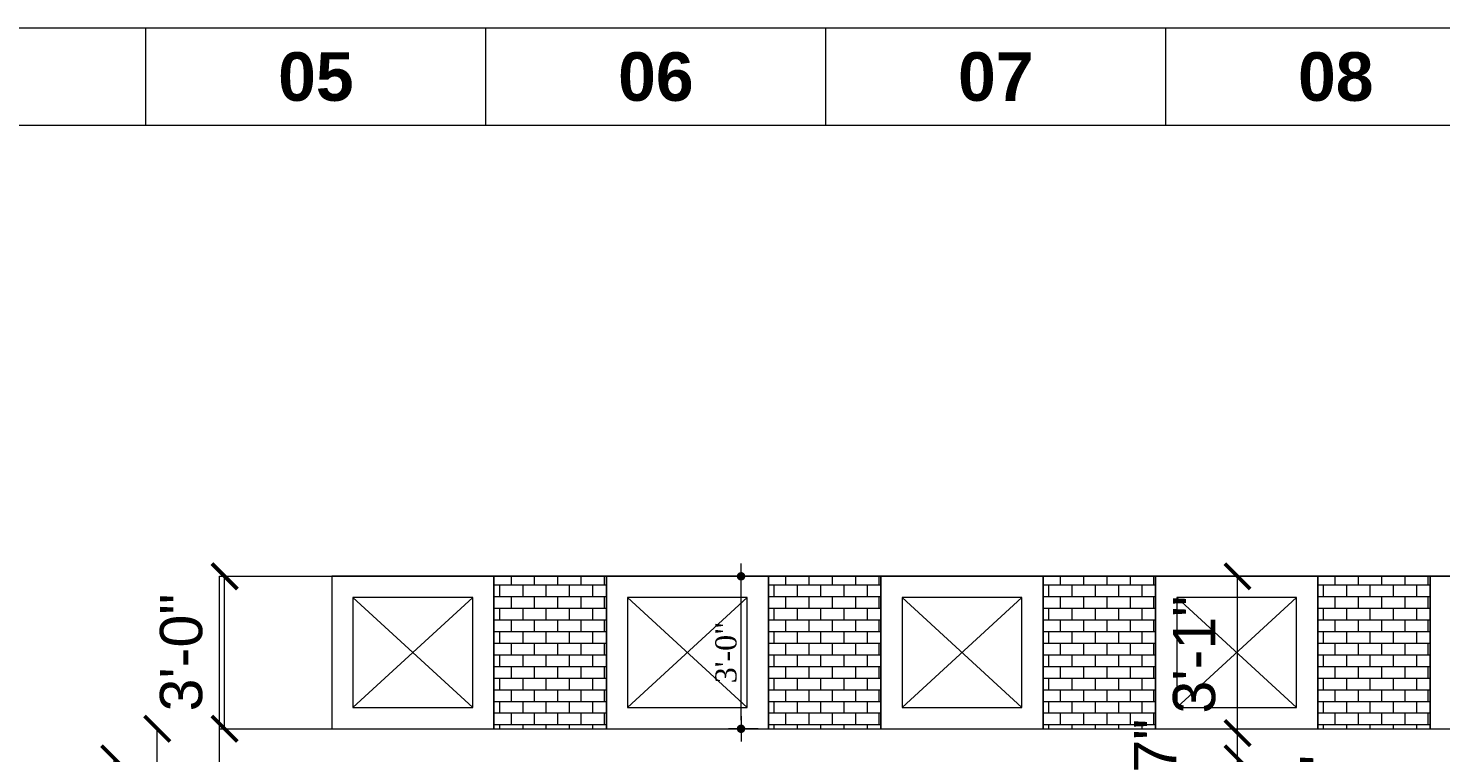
# Model space of a CAD drawing. Header units: inches. Extents: x -98933 to 1585249, y -3352739 to 192771.
# Drawn here: x 60124.3 to 60457.9, y 50496.1 to 50667.2 of the extents above; entities that cross this region are included whole.
import ezdxf

# ---------------------------------------------------------------- set-up
doc = ezdxf.new("R2010")
doc.units = ezdxf.units.IN
doc.header["$MEASUREMENT"] = 0
doc.header["$PDMODE"] = 35
doc.layers.get('0').update_dxf_attribs({"lineweight": 0})
doc.layers.get('Defpoints').update_dxf_attribs({"lineweight": 0})
for name, color, linetype, lineweight in [('DIM_WORKING', 7, 'Continuous', 0), ('FURNITURE', 144, 'Continuous', 0), ('HATCH', 252, 'Continuous', 0), ('Inline', 7, 'Continuous', 0), ('Layer1', 134, 'Continuous', 0), ('Outline', 7, 'Continuous', 0), ('Scale', 7, 'Continuous', 0), ('Scale_Text', 7, 'Continuous', 0), ('Titelblk', 7, 'Continuous', 25), ('TITLE', 7, 'Continuous', 20)]:
    doc.layers.add(name, color=color, linetype=linetype, lineweight=lineweight)
doc.styles.add('10IN', font='arial.ttf', dxfattribs={"height": 10})
doc.styles.add('REG', font='times.ttf')
doc.styles.get("Standard").update_dxf_attribs({"font": 'arialbd.ttf', "height": 24})
doc.styles.add('SX', font='arial.ttf')
doc.dimstyles.new('Dim-Pres', dxfattribs={"dimtxt": 5.5, "dimasz": 2, "dimexe": 1.5, "dimexo": 1.5, "dimgap": 1, "dimtad": 3, "dimdec": 0, "dimzin": 3, "dimdsep": 46, "dimlunit": 4, "dimtxsty": 'REG', "dimblk": 'point', "dimcen": 2, "dimclrd": 256, "dimclre": 256, "dimclrt": 7, "dimadec": 0, "dimazin": 0, "dimtfac": 0.75, "dimtdec": 0, "dimtmove": 1, "dimatfit": 3, "dimldrblk": 'point', "dimfxl": 0, "dimtolj": 1, "dimtzin": 0, "dimlwd": -1, "dimlwe": -1, "dimarcsym": 1})
doc.dimstyles.new('DIM1', dxfattribs={"dimtxt": 15, "dimasz": 24, "dimexe": 0, "dimexo": 0, "dimgap": 20, "dimtad": 0, "dimdec": 0, "dimzin": 3, "dimdsep": 46, "dimlunit": 3, "dimtxsty": 'SX', "dimblk": 'OPEN30', "dimcen": 0, "dimse1": 1, "dimse2": 1, "dimclrd": 256, "dimclrt": 2, "dimadec": 0, "dimazin": 0, "dimtfac": 1, "dimtdec": 0, "dimtmove": 2, "dimatfit": 0, "dimldrblk": 'OPEN30', "dimfxl": 1, "dimtvp": 1, "dimtolj": 1, "dimtzin": 3, "dimlwd": -1, "dimarcsym": 0})

# ---------------------------------------------------------------- blocks, each defined once
blk = doc.blocks.new('_ArchTick')
at = {"color": 0, "linetype": 'ByBlock', "const_width": 0.15}
blk.add_lwpolyline([(-0.5, -0.5), (0.5, 0.5)], dxfattribs=at)
blk = doc.blocks.new('*D576')
at = {"layer": 'Defpoints', "color": 0, "ltscale": 30, "transparency": 16777216}
for p in [(60169.45, 50537.77), (60170.7, 50537.77), (60169.45, 50501.77)]:
    blk.add_point(p, dxfattribs=at)
at = {"layer": 'DIM_WORKING', "ltscale": 30, "transparency": 16777216}
blk.add_line((60170.7, 50501.77), (60170.7, 50537.77), dxfattribs=at)
at = {"layer": 'DIM_WORKING', "ltscale": 30, "transparency": 16777216, "xscale": 6, "yscale": 6, "zscale": 6}
for p, rotation in [((60170.7, 50537.77), 90), ((60170.7, 50501.77), 270)]:
    blk.add_blockref('_ArchTick', p, dxfattribs=dict(at, rotation=rotation))
at = {"layer": 'DIM_WORKING', "ltscale": 30, "transparency": 16777216, "insert": (60160.48, 50519.77), "char_height": 10, "attachment_point": 5, "rotation": 90, "style": '10IN'}
blk.add_mtext('\\A1;3\'-0"', dxfattribs=at)
blk = doc.blocks.new('*D578')
at = {"layer": 'Defpoints', "color": 0, "ltscale": 30, "transparency": 16777216}
for p in [(60144.63, 50494.77), (60178.51, 50494.77), (60178.51, 50374.77)]:
    blk.add_point(p, dxfattribs=at)
at = {"layer": 'DIM_WORKING', "ltscale": 30, "transparency": 16777216}
blk.add_line((60144.63, 50374.77), (60144.63, 50494.77), dxfattribs=at)
at = {"layer": 'DIM_WORKING', "ltscale": 30, "transparency": 16777216, "xscale": 6, "yscale": 6, "zscale": 6}
for p, rotation in [((60144.63, 50494.77), 90), ((60144.63, 50374.77), 270)]:
    blk.add_blockref('_ArchTick', p, dxfattribs=dict(at, rotation=rotation))
at = {"layer": 'DIM_WORKING', "ltscale": 30, "transparency": 16777216, "insert": (60134.42, 50434.77), "char_height": 10, "attachment_point": 5, "rotation": 90, "style": '10IN'}
blk.add_mtext('\\A1;10\'-0"', dxfattribs=at)
blk = doc.blocks.new('*D601')
at = {"layer": 'Defpoints', "color": 0, "ltscale": 30, "transparency": 16777216}
for p in [(60392.95, 50494.77), (60409.92, 50494.77), (60392.95, 50460.77)]:
    blk.add_point(p, dxfattribs=at)
at = {"layer": 'DIM_WORKING', "ltscale": 30, "transparency": 16777216}
for p, q in [((60409.92, 50494.77), (60409.92, 50500.77)), ((60409.92, 50460.77), (60409.92, 50494.77)), ((60409.92, 50460.77), (60409.92, 50454.77))]:
    blk.add_line(p, q, dxfattribs=at)
at = {"layer": 'DIM_WORKING', "ltscale": 30, "transparency": 16777216, "xscale": 6, "yscale": 6, "zscale": 6}
for p, rotation in [((60409.92, 50494.77), 270), ((60409.92, 50460.77), 90)]:
    blk.add_blockref('_ArchTick', p, dxfattribs=dict(at, rotation=rotation))
at = {"layer": 'DIM_WORKING', "ltscale": 30, "transparency": 16777216, "insert": (60429.73, 50477.77), "char_height": 10, "attachment_point": 5, "rotation": 90, "style": '10IN'}
blk.add_mtext('\\A1;2\'-10"', dxfattribs=at)
blk = doc.blocks.new('*D602')
at = {"layer": 'Defpoints', "color": 0, "ltscale": 30, "transparency": 16777216}
for p in [(60409.92, 50500.77), (60409.92, 50500.77), (60392.95, 50494.77)]:
    blk.add_point(p, dxfattribs=at)
at = {"layer": 'DIM_WORKING', "ltscale": 30, "transparency": 16777216}
for p, q in [((60409.92, 50500.77), (60409.92, 50506.77)), ((60409.92, 50494.77), (60409.92, 50500.77)), ((60409.92, 50494.77), (60409.92, 50488.77))]:
    blk.add_line(p, q, dxfattribs=at)
at = {"layer": 'DIM_WORKING', "ltscale": 30, "transparency": 16777216, "xscale": 6, "yscale": 6, "zscale": 6}
for p, rotation in [((60409.92, 50500.77), 270), ((60409.92, 50494.77), 90)]:
    blk.add_blockref('_ArchTick', p, dxfattribs=dict(at, rotation=rotation))
at = {"layer": 'DIM_WORKING', "ltscale": 30, "transparency": 16777216, "insert": (60390.42, 50497.77), "char_height": 10, "attachment_point": 5, "rotation": 90, "style": '10IN'}
blk.add_mtext('\\A1;7"', dxfattribs=at)
blk = doc.blocks.new('*D603')
at = {"layer": 'Defpoints', "color": 0, "ltscale": 30, "transparency": 16777216}
for p in [(60409.7, 50537.77), (60409.92, 50537.77), (60409.92, 50500.77)]:
    blk.add_point(p, dxfattribs=at)
at = {"layer": 'DIM_WORKING', "ltscale": 30, "transparency": 16777216}
blk.add_line((60409.92, 50500.77), (60409.92, 50537.77), dxfattribs=at)
at = {"layer": 'DIM_WORKING', "ltscale": 30, "transparency": 16777216, "xscale": 6, "yscale": 6, "zscale": 6}
for p, rotation in [((60409.92, 50537.77), 90), ((60409.92, 50500.77), 270)]:
    blk.add_blockref('_ArchTick', p, dxfattribs=dict(at, rotation=rotation))
at = {"layer": 'DIM_WORKING', "ltscale": 30, "transparency": 16777216, "insert": (60399.7, 50519.27), "char_height": 10, "attachment_point": 5, "rotation": 90, "style": '10IN'}
blk.add_mtext('\\A1;3\'-1"', dxfattribs=at)
blk = doc.blocks.new('PAGE')
at = {"layer": 'Inline', "color": 252, "lineweight": 15}
blk.add_lwpolyline([(178051640.63, 22656441.11), (178051640.63, 22657235.79), (178050505.36, 22657235.79), (178050505.36, 22656441.11)], close=True, dxfattribs=at)
at = {"layer": 'Outline', "color": 252, "lineweight": 15}
blk.add_line((178051662.57, 22657252.66), (178050483.42, 22657252.66), dxfattribs=at)
at = {"layer": 'Scale', "color": 252, "lineweight": 9}
for p, q in [((178050719.01, 22657235.79), (178050719.01, 22657252.66)), ((178050778.01, 22657235.79), (178050778.01, 22657252.66)), ((178050837.01, 22657235.79), (178050837.01, 22657252.66)), ((178050896, 22657235.79), (178050896, 22657252.66))]:
    blk.add_line(p, q, dxfattribs=at)
at = {"layer": 'Scale_Text', "color": 252, "lineweight": 13, "char_height": 8.435, "width": 2.5102, "attachment_point": 5}
for s, insert in [('05', (178050748.51, 22657244.22)), ('06', (178050807.51, 22657244.22)), ('07', (178050866.5, 22657244.22)), ('08', (178050925.5, 22657244.22))]:
    blk.add_mtext(s, dxfattribs=dict(at, insert=insert))
blk = doc.blocks.new('Title')
at = {"layer": 'Titelblk', "color": 3, "linetype": 'Continuous', "lineweight": 0, "xscale": 3.014611567961765, "yscale": 3.014611567959946, "zscale": 3.014611567966516}
blk.add_blockref('PAGE', (-536855255.83, -68388223.96), dxfattribs=at)
blk = doc.blocks.new('dot')
at = {"color": 4}
for p, q in [((-1.5, 0), (1.5, 0)), ((0, 1.5), (0, -1.5))]:
    blk.add_line(p, q, dxfattribs=at)
at = {"color": 6, "const_width": 0.5}
blk.add_lwpolyline([(-0.25, 0, 1), (0.25, 0, 1)], format="xyb", close=True, dxfattribs=at)
blk = doc.blocks.new('point')
blk.add_blockref('dot', (0, 0))
blk = doc.blocks.new('*D659')
at = {"layer": 'Defpoints', "color": 0, "ltscale": 30, "transparency": 16777216}
for p in [(60292.66, 50537.77), (60299.14, 50537.77), (60299.14, 50501.77)]:
    blk.add_point(p, dxfattribs=at)
at = {"layer": 'Layer1', "ltscale": 30, "transparency": 16777216}
for p, q in [((60296.66, 50537.77), (60291.16, 50537.77)), ((60292.66, 50503.77), (60292.66, 50535.77)), ((60296.66, 50501.77), (60291.16, 50501.77))]:
    blk.add_line(p, q, dxfattribs=at)
at = {"layer": 'Layer1', "ltscale": 30, "transparency": 16777216, "xscale": 2, "yscale": 2, "zscale": 2}
for p, rotation in [((60292.66, 50537.77), 90), ((60292.66, 50501.77), 270)]:
    blk.add_blockref('point', p, dxfattribs=dict(at, rotation=rotation))
at = {"layer": 'Layer1', "color": 7, "ltscale": 30, "transparency": 16777216, "insert": (60289.12, 50519.77), "char_height": 5, "attachment_point": 5, "rotation": 90, "style": 'REG'}
blk.add_mtext('\\A1;3\'-0"', dxfattribs=at)
blk = doc.blocks.new('*D771')
at = {"layer": 'Defpoints', "color": 0, "ltscale": 30, "transparency": 16777216}
for p in [(60154.77, 50501.77), (60169.45, 50501.77), (60183.45, 49727.77)]:
    blk.add_point(p, dxfattribs=at)
at = {"layer": 'DIM_WORKING', "ltscale": 30, "transparency": 16777216}
blk.add_line((60154.77, 49727.77), (60154.77, 50501.77), dxfattribs=at)
at = {"layer": 'DIM_WORKING', "ltscale": 30, "transparency": 16777216, "xscale": 6, "yscale": 6, "zscale": 6}
for p, rotation in [((60154.77, 50501.77), 90), ((60154.77, 49727.77), 270)]:
    blk.add_blockref('_ArchTick', p, dxfattribs=dict(at, rotation=rotation))
at = {"layer": 'DIM_WORKING', "ltscale": 30, "transparency": 16777216, "insert": (60144.56, 50114.77), "char_height": 10, "attachment_point": 5, "rotation": 90, "style": '10IN'}
blk.add_mtext('\\A1;64\'-6"', dxfattribs=at)

msp = doc.modelspace()

# ---------------------------------------------------------------- hatches: boundary and pattern name
at = {"layer": 'DIM_WORKING', "ltscale": 30}
h = msp.add_hatch(dxfattribs=at)
h.set_pattern_fill('BRICK', color=256, scale=11, style=0)
h.set_pattern_definition([(0, (53663.1613, 49988.4958), (0, 2.75), []), (90, (53663.1613, 49988.496), (-5.5, 3e-16), [2.75, -2.75]), (90, (53665.9113, 49988.496), (-5.5, 3e-16), [-2.75, 2.75])])
h.paths.add_polyline_path([(60234.3, 50537.77), (60234.3, 50501.77), (60260.85, 50501.77), (60260.85, 50537.77)])
h = msp.add_hatch(dxfattribs=at)
h.set_pattern_fill('BRICK', color=256, scale=11, style=0)
h.set_pattern_definition([(0, (53728.0103, 49988.4958), (0, 2.75), []), (90, (53728.0103, 49988.496), (-5.5, 3e-16), [2.75, -2.75]), (90, (53730.7603, 49988.496), (-5.5, 3e-16), [-2.75, 2.75])])
h.paths.add_polyline_path([(60325.7, 50537.77), (60299.14, 50537.77), (60299.14, 50501.77), (60325.7, 50501.77)])
h = msp.add_hatch(dxfattribs=at)
h.set_pattern_fill('BRICK', color=256, scale=11, style=0)
h.set_pattern_definition([(0, (53792.8593, 49988.4958), (0, 2.75), []), (90, (53792.8593, 49988.496), (-5.5, 3e-16), [2.75, -2.75]), (90, (53795.6093, 49988.496), (-5.5, 3e-16), [-2.75, 2.75])])
h.paths.add_polyline_path([(60390.55, 50537.77), (60363.99, 50537.77), (60363.99, 50501.77), (60390.55, 50501.77)])
h = msp.add_hatch(dxfattribs=at)
h.set_pattern_fill('BRICK', color=256, scale=11, style=0)
h.set_pattern_definition([(0, (53857.7083, 49988.4958), (0, 2.75), []), (90, (53857.7083, 49988.496), (-5.5, 3e-16), [2.75, -2.75]), (90, (53860.4583, 49988.496), (-5.5, 3e-16), [-2.75, 2.75])])
h.paths.add_polyline_path([(60455.4, 50537.77), (60428.84, 50537.77), (60428.84, 50501.77), (60455.4, 50501.77)])

# ---------------------------------------------------------------- linework, layer by layer
msp.add_line((60169.45, 50501.77), (60169.45, 50537.77), dxfattribs=at)
for points in [[(60169.45, 50537.77), (60754.2, 50537.77)], [(60169.45, 50501.77), (60782.45, 50501.77)]]:
    msp.add_lwpolyline(points, dxfattribs=at)
for points in [[(60260.85, 50537.77), (60234.3, 50537.77), (60234.3, 50501.77), (60260.85, 50501.77)], [(60325.7, 50537.77), (60299.14, 50537.77), (60299.14, 50501.77), (60325.7, 50501.77)], [(60390.55, 50537.77), (60363.99, 50537.77), (60363.99, 50501.77), (60390.55, 50501.77)], [(60455.4, 50537.77), (60428.84, 50537.77), (60428.84, 50501.77), (60455.4, 50501.77)]]:
    msp.add_lwpolyline(points, close=True, dxfattribs=at)
at = {"layer": 'FURNITURE', "ltscale": 30}
for p, q in [((60229.3, 50532.77), (60201, 50506.77)), ((60201, 50532.77), (60229.3, 50506.77)), ((60294.14, 50532.77), (60265.85, 50506.77)), ((60265.85, 50532.77), (60294.14, 50506.77)), ((60358.99, 50532.77), (60330.7, 50506.77)), ((60330.7, 50532.77), (60358.99, 50506.77)), ((60423.84, 50532.77), (60395.55, 50506.77)), ((60395.55, 50532.77), (60423.84, 50506.77))]:
    msp.add_line(p, q, dxfattribs=at)
for points in [[(60234.3, 50537.77), (60196, 50537.77), (60196, 50501.77), (60234.3, 50501.77)], [(60299.14, 50537.77), (60260.85, 50537.77), (60260.85, 50501.77), (60299.14, 50501.77)], [(60363.99, 50537.77), (60325.7, 50537.77), (60325.7, 50501.77), (60363.99, 50501.77)], [(60428.84, 50537.77), (60390.55, 50537.77), (60390.55, 50501.77), (60428.84, 50501.77)], [(60493.69, 50537.77), (60455.4, 50537.77), (60455.4, 50501.77), (60493.69, 50501.77)], [(60229.3, 50532.77), (60201, 50532.77), (60201, 50506.77), (60229.3, 50506.77)], [(60294.14, 50532.77), (60265.85, 50532.77), (60265.85, 50506.77), (60294.14, 50506.77)], [(60358.99, 50532.77), (60330.7, 50532.77), (60330.7, 50506.77), (60358.99, 50506.77)], [(60423.84, 50532.77), (60395.55, 50532.77), (60395.55, 50506.77), (60423.84, 50506.77)]]:
    msp.add_lwpolyline(points, close=True, dxfattribs=at)
at = {"layer": 'HATCH', "ltscale": 30}
msp.add_line((60169.45, 50374.77), (60169.45, 50501.77), dxfattribs=at)

# ---------------------------------------------------------------- block references
at = {"layer": 'TITLE', "xscale": 0.4514072680613026, "yscale": 0.4514072680613026, "zscale": 0.4514072643306897}
msp.add_blockref('Title', (105969.32, 89220.97), dxfattribs=at)

# ---------------------------------------------------------------- dimensions: what is measured, and where the dimension line sits
at = {"layer": 'DIM_WORKING', "ltscale": 30}
for base, p1, p2, picture, middle in [((60170.7, 50537.77), (60169.45, 50501.77), (60169.45, 50537.77), '*D576', (60160.48, 50519.77)), ((60409.92, 50537.77), (60409.92, 50500.77), (60409.7, 50537.77), '*D603', (60399.7, 50519.27)), ((60154.77, 50501.77), (60183.45, 49727.77), (60169.45, 50501.77), '*D771', (60144.56, 50114.77)), ((60409.92, 50494.77), (60392.95, 50460.77), (60392.95, 50494.77), '*D601', (60429.73, 50477.77)), ((60144.63, 50494.77), (60178.51, 50374.77), (60178.51, 50494.77), '*D578', (60134.42, 50434.77))]:
    dim = msp.add_linear_dim(base=base, p1=p1, p2=p2, angle=90, dimstyle='DIM1', override={"dimtxt": 8, "dimasz": 6, "dimgap": 3, "dimtxsty": '10IN', "dimblk": 'ArchTick', "dimclrt": 256, "dimldrblk": 'ArchTick', "dimfxl": 4, "dimarcsym": 1}, dxfattribs=at)
    dim.commit()
    dim.dimension.update_dxf_attribs({"geometry": picture, "text_midpoint": middle})
dim = msp.add_linear_dim(base=(60409.92, 50500.77), p1=(60392.95, 50494.77), p2=(60409.92, 50500.77), angle=90, text='7"', dimstyle='DIM1', override={"dimtxt": 8, "dimasz": 6, "dimgap": 3, "dimtxsty": '10IN', "dimblk": 'ArchTick', "dimclrt": 256, "dimldrblk": 'ArchTick', "dimfxl": 4, "dimarcsym": 1}, dxfattribs=at)
dim.commit()
dim.dimension.update_dxf_attribs({"geometry": '*D602', "text_midpoint": (60390.42, 50497.77)})
at = {"layer": 'Layer1', "ltscale": 30}
dim = msp.add_linear_dim(base=(60292.66, 50537.77), p1=(60299.14, 50501.77), p2=(60299.14, 50537.77), angle=90, dimstyle='Dim-Pres', override={"dimtxt": 5, "dimfxl": 4, "dimfxlon": 1}, dxfattribs=at)
dim.commit()
dim.dimension.update_dxf_attribs({"geometry": '*D659', "text_midpoint": (60289.12, 50519.77)})

doc.saveas('drawing.dxf')
